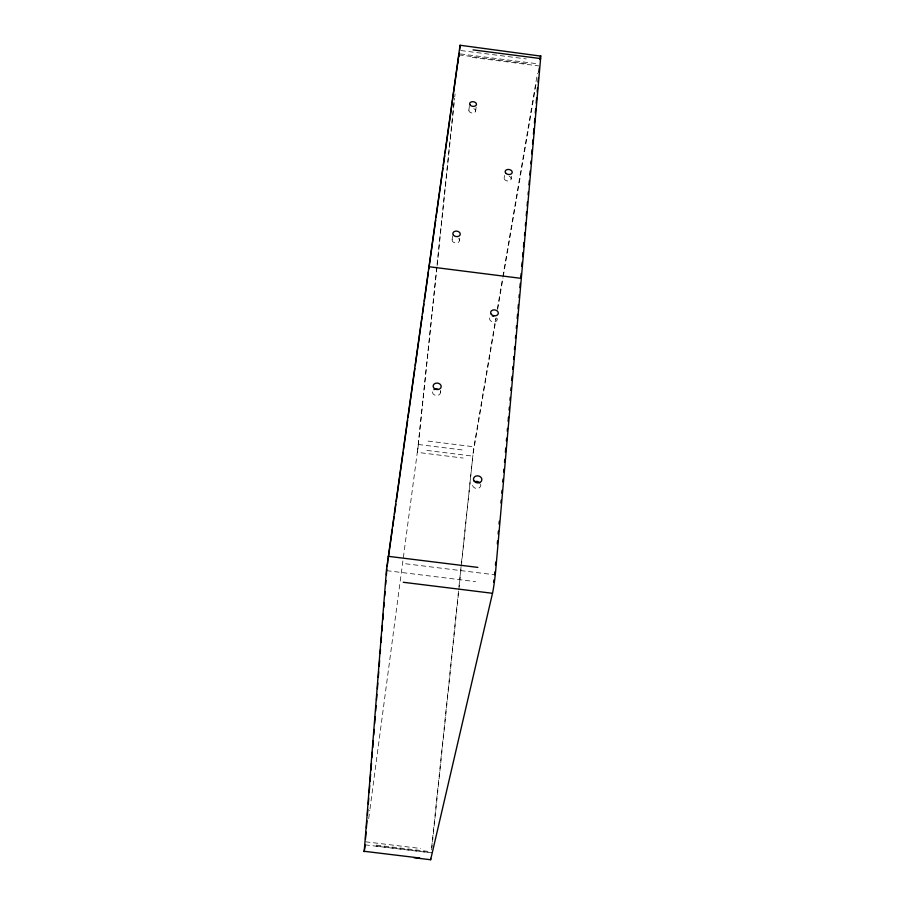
<?xml version="1.0" encoding="UTF-8"?>
<svg xmlns="http://www.w3.org/2000/svg" width="905" height="905" viewBox="0 0 905 905"><rect width="100%" height="100%" fill="white"/><g stroke="black" fill="none" stroke-linecap="round" stroke-linejoin="round"><path stroke-width="0.68" stroke-dasharray="4.53 3.39" d="M418.189 445.396L454.186 100.602M436.979 266.964L418.042 446.685M437.126 265.55L454.615 98.204M454.763 96.801L455.057 93.984M431.651 847.566L458.801 588.193M458.948 586.791L461.29 564.358M461.437 562.955L473.553 449.174L495.736 318.549M431.662 849.818L458.711 591.112M458.858 589.709L461.211 567.209M461.358 565.806L472.953 454.955M452.127 239.757L452.568 235.934M468.869 110.218L469.333 106.247M440.441 392.736L440.735 390.36M459.446 240.685L459.763 238.139M475.645 111.089L476.143 107.118M417.793 449.287L418.234 445.667M417.872 448.088L417.386 452.364L463.145 458.066M368.697 818.629L369.817 810.235M369.998 808.844L417.714 449.265M473.123 453.552L496.212 317.791M504.13 178.014L504.538 175.423M511.167 178.907L511.597 176.317M497.399 308.786L502.614 278.118M502.852 276.726L537.457 73.192M497.637 309.442L503.022 277.812M503.259 276.41L536.28 82.672M365.518 841.797L420.644 848.483M376.333 845.123L431.21 851.763M376.152 846.005L431.515 852.714M365.066 844.84L431.436 852.872M405.61 563.77L494.583 574.777M386.729 570.659L475.589 581.632M428.076 441.074L473.926 446.798M418.291 444.479L464.254 450.204M426.9 450.419L472.817 456.143M460.95 50.567L526.269 58.938M460.385 53.904L538.192 63.87M458.835 54.866L526.088 63.486M472.252 57.4L539.12 65.975M473.779 108.657A3.416 2.342 7.3 0 1 474.786 112.401A3.416 2.342 7.3 0 1 469.378 111.711A3.416 2.342 7.3 0 1 471.29 108.34M509.187 176.294A3.552 2.523 8.8 0 1 510.59 180.084A3.552 2.523 8.8 0 1 505.318 180.186A3.552 2.523 8.8 0 1 505.352 176.373M458.62 238.637A3.688 2.726 7.2 0 1 458.134 242.461A3.688 2.726 7.2 0 1 452.952 241.805A3.688 2.726 7.2 0 1 453.45 237.981M497.094 318.345A3.846 2.953 9.2 0 1 495.058 321.784A3.846 2.953 9.2 0 1 490.227 320.381A3.846 2.953 9.2 0 1 490.963 316.558M440.316 391.526A4.005 3.224 6.9 0 1 436.81 395.474A4.005 3.224 6.9 0 1 432.488 391.741M480.657 484.13A4.186 3.518 10.2 0 1 476.302 488.44A4.186 3.518 10.2 0 1 472.93 483.168"/><path stroke-width="1.36" d="M414.026 857.736L430.633 859.75L430.633 858.415M430.633 859.75L492.501 593.295A17.433 1.007 -83.1 0 0 495.77 569.618L540.817 56.121L460.057 45.25L386.503 569.641L364.195 851.707L365.19 845.021M460.057 45.25L459.616 50.397M365.507 839.048L366.061 832.023M366.401 827.804L366.955 820.778M367.396 815.156L367.849 809.534M368.29 803.912L368.731 798.289M369.172 792.678L369.726 785.653M370.066 781.434L370.62 774.409M370.96 770.189L371.514 763.164M371.955 757.542L372.396 751.919M372.736 747.711L373.29 740.686M373.731 735.064L374.172 729.441M374.625 723.819L375.179 716.794M375.62 711.172L376.061 705.549M376.503 699.927L376.955 694.316M377.396 688.694L377.838 683.071M378.29 677.449L378.731 671.827M379.172 666.204L379.614 660.582M380.168 653.557L380.507 649.349M381.062 642.324L381.503 636.701M381.955 631.079L382.396 625.457M382.838 619.835L383.279 614.212M383.833 607.187L384.173 602.979M384.727 595.954L385.055 591.734M385.621 584.709L385.949 580.49M386.39 574.867L386.876 569.053M494.583 574.777L494.831 571.96M495.454 564.924L495.702 562.107M497.32 543.803L497.569 540.986M498.191 533.95L498.44 531.133M499.062 524.097L499.311 521.28M500.918 502.988L501.166 500.171M501.789 493.135L502.037 490.318M502.784 481.867L503.033 479.05M503.655 472.014L503.904 469.197M504.515 462.161L504.764 459.344M505.386 452.308L505.759 448.088M506.381 441.052L506.63 438.235M507.252 431.199L507.501 428.382M508.124 421.345L508.497 417.115M509.108 410.078L509.357 407.261M509.979 400.225L510.228 397.408M510.85 390.372L511.099 387.555M511.721 380.519L512.094 376.299M512.716 369.263L512.965 366.446M513.588 359.409L513.825 356.593M514.447 349.556L514.696 346.739M515.443 338.289L515.692 335.472M516.314 328.436L516.563 325.619M517.185 318.583L517.558 314.363M518.056 308.729L518.429 304.51M519.04 297.474L519.289 294.657M519.911 287.62L520.285 283.389M520.782 277.767L521.156 273.536M521.778 266.5L522.151 262.28M522.649 256.647L523.022 252.427M523.509 246.794L523.882 242.574M524.504 235.538L524.753 232.721M525.375 225.684L525.624 222.868M526.246 215.831L526.62 211.6M527.117 205.967L527.491 201.747M528.113 194.711L528.35 191.894M528.973 184.858L529.346 180.638M529.844 175.004L530.217 170.785M530.839 163.748L531.088 160.932M531.71 153.884L532.083 149.664M532.581 144.031L532.955 139.811M533.441 134.178L533.939 128.555M534.436 122.922L534.81 118.702M535.308 113.068L535.681 108.849M536.179 103.215L536.676 97.582M537.174 91.948L537.547 87.728M538.034 82.095L538.407 77.875M538.905 72.242L539.278 68.022M458.869 55.691L459.039 53.723L445.102 152.843M458.145 62.717L458.439 59.9M459.027 56.02L459.321 53.203M387.148 566.654L387.804 561.575M387.996 560.172L392.318 529.38M392.713 526.574L394.082 516.778M394.478 513.983L395.847 504.176M396.243 501.381L403.11 452.387M403.506 449.593L407.623 420.192M408.019 417.397L414.886 368.403M415.271 365.609L422.149 316.614M422.533 313.82L423.913 304.023M424.298 301.218L428.427 271.828M428.812 269.023L435.69 220.028M436.074 217.234L442.941 168.24M443.337 165.445L444.706 155.649M493.644 582.254L494.006 579.867M539.799 59.538L540.658 55.59M364.183 851.288L419.716 858.008M388.222 556.315L477.863 567.401M403.268 582.277L492.501 593.295M428.868 266.704L521.348 278.389M473.066 49.899L540.658 58.576M492.32 316.071A3.846 2.953 9.2 0 1 493.745 316.037M433.936 389.625A4.005 3.224 6.9 0 1 438.303 389.455M475.464 481.494A4.186 3.518 10.2 0 1 479.842 482.829M470.204 105.15A3.439 2.342 7.3 0 0 476.121 105.297A3.439 2.342 7.3 0 0 472.851 101.677A3.439 2.342 7.3 0 0 470.204 105.15M505.759 173.206A3.563 2.523 8.7 0 0 511.879 173.33A3.563 2.523 8.7 0 0 508.418 169.439A3.563 2.523 8.7 0 0 505.759 173.206M453.45 235.187A3.711 2.738 7.2 0 0 459.853 235.289A3.711 2.738 7.2 0 0 456.346 231.103A3.711 2.738 7.2 0 0 453.45 235.187M491.291 314.306A3.869 2.964 9.2 0 0 497.931 314.386A3.869 2.964 9.2 0 0 494.198 309.861A3.869 2.964 9.2 0 0 491.291 314.306M434.819 388.845A4.039 3.235 6.9 0 0 441.176 386.808A4.039 3.235 6.9 0 0 435.509 383.29A4.039 3.235 6.9 0 0 434.819 388.845M474.175 481.166A4.22 3.53 10.2 0 0 481.437 481.155A4.22 3.53 10.2 0 0 477.399 475.826A4.22 3.53 10.2 0 0 474.175 481.166"/></g></svg>
